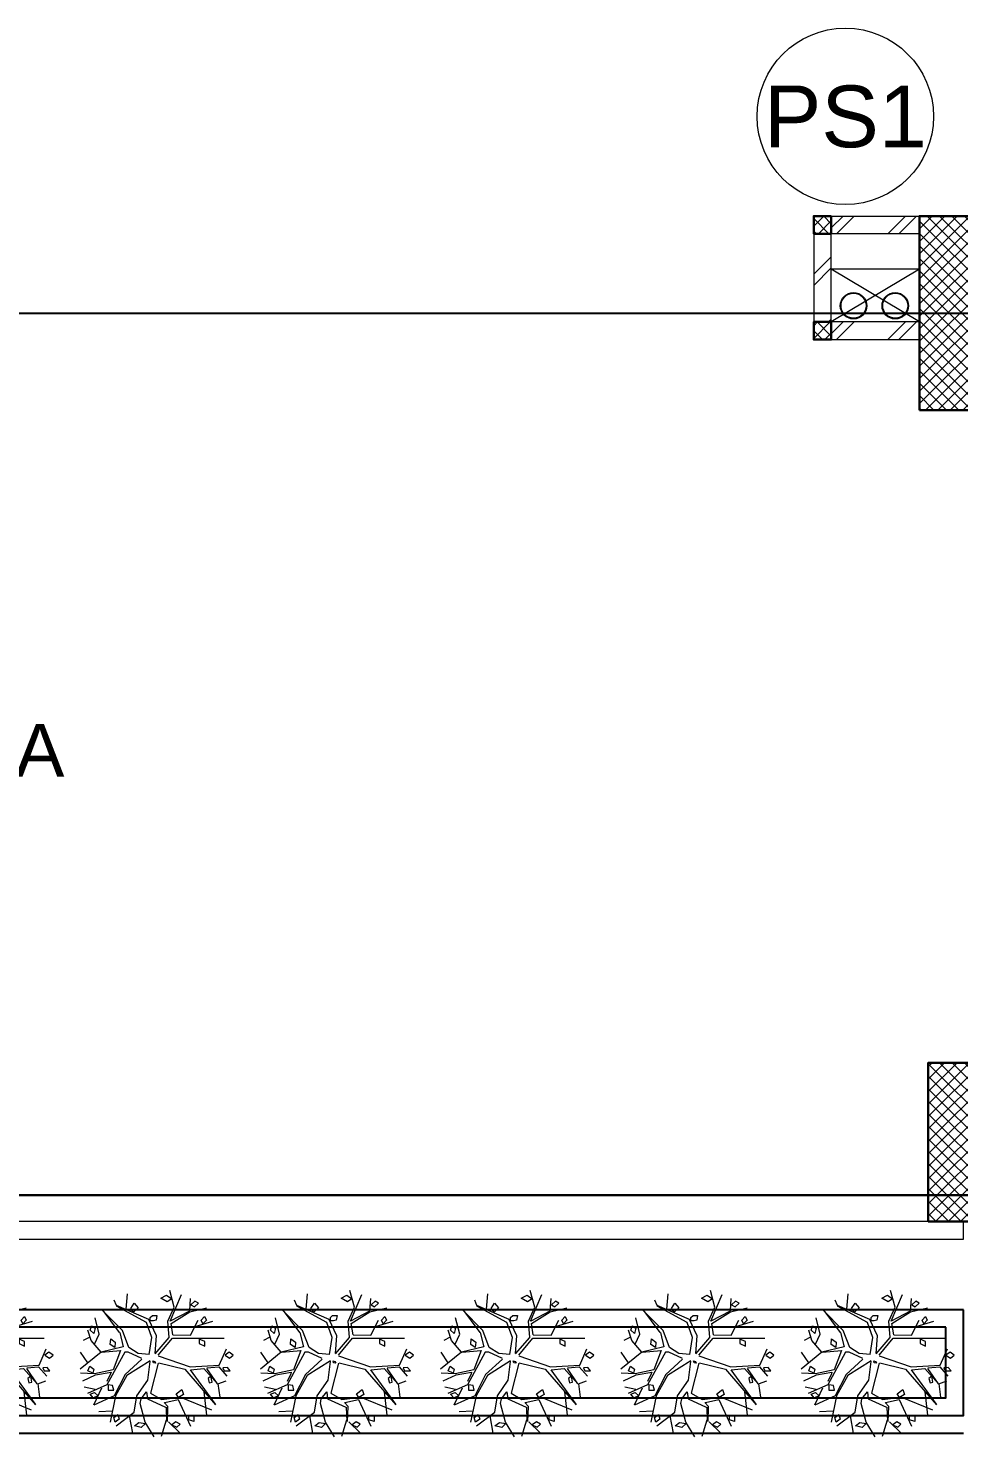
# Model space of a CAD drawing. Header units: millimetres. Extents: x -108 to 357, y -17 to 192.
# Drawn here: x 159.22 to 164.5, y -0.88 to 7.11 of the extents above; entities that cross this region are included whole.
import ezdxf
from ezdxf.enums import TextEntityAlignment as Align

# ---------------------------------------------------------------- set-up
doc = ezdxf.new("R2010")
doc.units = ezdxf.units.MM
for name, color, linetype, lineweight in [('ars', 11, 'Continuous', 0), ('ars @ 1', 11, 'Continuous', 0), ('KOL', 1, 'Continuous', 30), ('KOLOM', 4, 'Continuous', 9), ('lan', 7, 'Continuous', 15), ('NOT', 7, 'Continuous', 20), ('POHON', 62, 'Continuous', 5), ('tem', 5, 'Continuous', 20)]:
    doc.layers.add(name, color=color, linetype=linetype, lineweight=lineweight)
doc.layers.add('as', color=1, linetype='Continuous', plot=False)
doc.styles.add('ATTR', font='romans.shx', dxfattribs={"width": 0.8, "height": 0.56})
doc.styles.add('S', font='simplex', dxfattribs={"width": 0.75})
doc.styles.get("Standard").update_dxf_attribs({"font": 'arial.ttf'})
pattern_1 = [(45, (-19.08285, 2.91774), (-0.1767767, 0.1767767), []), (45, (-19.02035, 2.91774), (-0.1767767, 0.1767767), [])]
pattern_2 = [(45, (1559.5781, -400.98545), (-0.176776695, 0.176776695), []), (45, (1559.6406, -400.98545), (-0.176776695, 0.176776695), [])]
pattern_3 = [(45, (1559.5781, -401.58545), (-0.176776695, 0.176776695), []), (45, (1559.6406, -401.58545), (-0.176776695, 0.176776695), [])]

# ---------------------------------------------------------------- blocks, each defined once
blk = doc.blocks.new('k1')
at = {"layer": 'ars'}
h = blk.add_hatch(dxfattribs=at)
h.set_pattern_fill('_USER', color=256, scale=0.05, angle=45, double=1, pattern_type=0)
h.set_pattern_definition([(45, (0, -5), (-0.03535534, 0.03535534), []), (135, (0, -5), (-0.03535534, -0.03535534), [])])
h.paths.add_polyline_path([(-0.3, -0.55), (0.3, -0.55), (0.3, 0.55), (-0.3, 0.55)])
at = {"layer": 'KOL'}
blk.add_lwpolyline([(-0.3, -0.55), (0.3, -0.55), (0.3, 0.55), (-0.3, 0.55)], close=True, dxfattribs=at)
blk = doc.blocks.new('k3')
at = {"layer": 'ars'}
h = blk.add_hatch(dxfattribs=at)
h.set_pattern_fill('_USER', color=256, scale=0.05, angle=45, double=1, pattern_type=0)
h.set_pattern_definition([(45, (0, -5.05), (-0.03535534, 0.03535534), []), (135, (0, -5.05), (-0.03535534, -0.03535534), [])])
h.paths.add_polyline_path([(-0.25, -0.45), (0.25, -0.45), (0.25, 0.45), (-0.25, 0.45)])
at = {"layer": 'KOL'}
blk.add_lwpolyline([(-0.25, -0.45), (0.25, -0.45), (0.25, 0.45), (-0.25, 0.45)], close=True, dxfattribs=at)
blk = doc.blocks.new('bola-3')
at = {"layer": 'POHON'}
for p, q in [((-0.799, 1.609), (-0.703, 2.138)), ((-0.045, 2.245), (-0.318, 1.803)), ((0.177, 2.226), (0.328, 1.732)), ((-1.212, 1.009), (-1.377, 1.803)), ((-1.198, 1.908), (-0.648, 1.503)), ((-0.318, 1.803), (-0.469, 1.238)), ((0.315, 1.344), (0.328, 1.767)), ((0.356, 1.785), (0.37, 1.327)), ((0.387, 1.789), (0.731, 2.125)), ((0.686, 1.115), (1.057, 1.926)), ((-1.253, 1.009), (-1.872, 1.291)), ((-1.308, 1.468), (-1.721, 1.485)), ((-0.648, 1.503), (-0.566, 1.009)), ((-0.249, 1.097), (0.301, 1.344)), ((0.37, 1.327), (0.26, 1.203)), ((0.755, 1.044), (1.69, 1.432)), ((1.553, 1.591), (1.47, 0.886)), ((-1.473, 0.674), (-2.065, 0.939)), ((-1.872, 1.274), (-1.625, 0.762)), ((-0.923, 0.357), (-1.253, 1.009)), ((-0.868, 0.392), (-1.212, 1.009)), ((-0.566, 1.009), (-0.236, 0.533)), ((-0.469, 1.238), (-0.442, 1.097)), ((-0.442, 1.097), (-0.277, 0.886)), ((-0.277, 0.886), (-0.249, 1.097)), ((-0.153, 0.921), (0.177, 1.115)), ((0.081, 0.022), (-0.153, 0.921)), ((0.177, 1.115), (0.755, 1.044)), ((0.273, 1.203), (0.686, 1.115)), ((0.879, 0.198), (1.814, 1.274)), ((1.814, 1.256), (1.057, 0.216)), ((1.883, 0.639), (1.938, 1.044)), ((-2.202, 0.551), (-1.817, 0.374)), ((-1.831, 0.815), (-2.161, 0.745)), ((-0.937, -0.313), (-1.473, 0.674)), ((-1.363, 0.339), (-1.473, 0.568)), ((-0.236, 0.533), (-0.167, -0.031)), ((1.456, 0.18), (1.869, 0.639)), ((1.869, 0.639), (1.553, 0.18)), ((1.883, 0.639), (2.13, 0.551)), ((-1.652, -0.313), (-2.285, 0.198)), ((-1.845, 0.339), (-2.271, 0.322)), ((-2.051, 0.004), (-2.271, -0.313)), ((-1.281, 0.216), (-1.845, 0.339)), ((-1.817, 0.374), (-1.35, 0.286)), ((-1.35, 0.286), (-1.363, 0.339)), ((-1.061, -0.366), (-1.281, 0.216)), ((-0.414, -0.102), (-0.923, 0.357)), ((-0.167, -0.049), (-0.868, 0.392)), ((0.081, -0.207), (1.044, 0.128)), ((0.095, 0.004), (0.879, 0.198)), ((1.044, 0.128), (1.924, 0.075)), ((1.057, 0.216), (1.456, 0.18)), ((1.553, 0.163), (1.91, 0.128)), ((1.91, 0.128), (2.158, 0.41)), ((1.924, 0.075), (2.144, -0.419)), ((-1.652, -0.313), (-1.955, -0.666)), ((-0.978, -0.472), (-1.652, -0.313)), ((-1.639, -0.313), (-1.061, -0.366)), ((-0.827, -0.313), (-0.937, -0.313)), ((-0.414, -0.119), (-0.827, -0.313)), ((-0.524, -0.278), (-0.813, -0.454)), ((-0.194, -0.243), (-0.524, -0.278)), ((-0.194, -0.243), (-0.112, -0.754)), ((-0.015, -0.26), (0.411, -0.754)), ((-0.015, -0.278), (0.026, -0.807)), ((0.081, -0.225), (0.507, -0.736)), ((-1.996, -0.772), (-2.189, -0.666)), ((-1.955, -0.666), (-2.051, -0.983)), ((-1.845, -0.56), (-1.707, -0.86)), ((-1.088, -0.913), (-0.978, -0.472)), ((-0.813, -0.454), (-1.006, -0.966)), ((-0.112, -0.754), (-0.277, -1.213)), ((0.026, -0.807), (-0.208, -1.301)), ((0.411, -0.754), (0.37, -1.248)), ((0.521, -0.842), (0.466, -1.177)), ((0.507, -0.736), (2.075, -0.736)), ((0.521, -0.842), (1.057, -0.825)), ((1.057, -0.825), (1.291, -1.283)), ((-1.707, -0.86), (-1.831, -1.354)), ((-1.625, -1.618), (-1.102, -0.913)), ((-1.006, -0.966), (-1.625, -1.6)), ((-0.277, -1.213), (-1.185, -1.706)), ((0.37, -1.248), (0.562, -1.671)), ((0.438, -1.248), (0.782, -2.059)), ((0.452, -1.265), (1.03, -1.565)), ((0.466, -1.177), (1.03, -1.53)), ((1.195, -1.089), (1.731, -1.248)), ((-0.208, -1.301), (-1.185, -1.724)), ((-0.896, -1.618), (-0.854, -2.077)), ((0.562, -1.671), (0.425, -2.182)), ((1.03, -1.53), (1.539, -1.653)), ((1.03, -1.565), (1.057, -1.936)), ((-1.185, -1.724), (-1.253, -1.883))]:
    blk.add_line(p, q, dxfattribs=at)
for points in [[(-1.226, 1.803), (-1.267, 1.662), (-1.143, 1.573), (-1.102, 1.715)], [(-0.435, 1.966), (-0.641, 1.913), (-0.504, 1.807), (-0.311, 1.842)], [(0.49, 1.882), (0.641, 1.953), (0.738, 1.864), (0.614, 1.794)], [(1.155, 1.778), (1.001, 1.734), (1.001, 1.602), (1.155, 1.624)], [(-1.735, 1.009), (-1.886, 1.062), (-1.982, 0.956), (-1.845, 0.903)], [(0.691, 1.051), (0.622, 0.941), (0.794, 0.809), (0.846, 0.963)], [(-1.441, 0.676), (-1.441, 0.831), (-1.269, 0.831), (-1.303, 0.698)], [(1.671, 0.412), (1.585, 0.478), (1.62, 0.61), (1.706, 0.588)], [(-1.9, 0.322), (-2.051, 0.251), (-1.996, 0.11), (-1.872, 0.198)], [(-0.002, 0.022), (-0.07, 0.004), (-0.084, -0.049), (-0.029, -0.031)], [(2.034, 0.163), (2.075, 0.251), (2.254, 0.251), (2.171, 0.145)], [(2.099, -0.225), (2.237, -0.137), (2.347, -0.225), (2.223, -0.313)], [(-1.236, -0.454), (-1.374, -0.543), (-1.36, -0.719), (-1.222, -0.613)], [(1.319, -0.706), (1.319, -0.582), (1.484, -0.494), (1.484, -0.635)], [(-1.872, -0.878), (-1.982, -0.983), (-1.941, -1.107), (-1.831, -1.036)], [(-0.167, -1.261), (-0.167, -1.367), (-0.098, -1.42), (0.04, -1.42), (0.012, -1.279), (-0.07, -1.261)], [(1.43, -1.175), (1.379, -1.285), (1.482, -1.396), (1.534, -1.285)], [(-0.667, -1.528), (-0.753, -1.638), (-0.65, -1.792), (-0.53, -1.66)], [(1.069, -1.748), (1.173, -1.682), (1.293, -1.792), (1.19, -1.858)], [(0.485, -1.924), (0.347, -1.836), (0.158, -1.947), (0.33, -2.035)]]:
    blk.add_lwpolyline(points, close=True, dxfattribs=at)
at = {"layer": 'POHON', "style": 'ATTR', "width": 0.8, "flags": 9}
blk.add_attdef('ESTCODE', (-0.07, 0.004), '', height=0.00000926, dxfattribs=at)
blk = doc.blocks.new('K 10.10')
at = {"layer": 'ars'}
h = blk.add_hatch(dxfattribs=at)
h.set_pattern_fill('_USER', color=256, scale=0.05, angle=45, double=1, pattern_type=0)
h.set_pattern_definition([(45, (0, 0), (-0.035355339, 0.035355339), []), (135, (0, 0), (-0.035355339, -0.035355339), [])])
h.paths.add_polyline_path([(1560.5383, 1380.4069), (1560.6383, 1380.4069), (1560.6383, 1380.5069), (1560.5383, 1380.5069)])
at = {"layer": 'KOL'}
blk.add_lwpolyline([(1560.5383, 1380.4069), (1560.6383, 1380.4069), (1560.6383, 1380.5069), (1560.5383, 1380.5069)], close=True, dxfattribs=at)
blk = doc.blocks.new('A-2')
at = {"layer": 'ars'}
h = blk.add_hatch(dxfattribs=at)
h.set_pattern_fill('TEMBOK', color=256, scale=0.25)
h.set_pattern_definition(pattern_1)
h.paths.add_polyline_path([(5.7672, 6.5677), (5.6672, 6.5677), (5.6672, 6.0677), (5.7672, 6.0677)])
h = blk.add_hatch(dxfattribs=at)
h.set_pattern_fill('TEMBOK', color=256, scale=0.25)
h.set_pattern_definition(pattern_1)
h.paths.add_polyline_path([(5.7672, 6.5677), (5.6672, 6.5677), (5.6672, 6.0677), (5.7672, 6.0677)])
at = {"layer": 'ars @ 1'}
h = blk.add_hatch(dxfattribs=at)
h.set_pattern_fill('TEMBOK', color=256, scale=0.25)
h.set_pattern_definition(pattern_2)
h.paths.add_polyline_path([(5.7672, 6.6677), (5.7672, 6.5677), (6.2672, 6.5677), (6.2672, 6.6677)])
h = blk.add_hatch(dxfattribs=at)
h.set_pattern_fill('TEMBOK', color=256, scale=0.25)
h.set_pattern_definition(pattern_2)
h.paths.add_polyline_path([(5.7672, 6.6677), (5.7672, 6.5677), (6.2672, 6.5677), (6.2672, 6.6677)])
h = blk.add_hatch(dxfattribs=at)
h.set_pattern_fill('TEMBOK', color=256, scale=0.25)
h.set_pattern_definition(pattern_3)
h.paths.add_polyline_path([(5.7672, 6.0677), (5.7672, 5.9677), (6.2672, 5.9677), (6.2672, 6.0677)])
h = blk.add_hatch(dxfattribs=at)
h.set_pattern_fill('TEMBOK', color=256, scale=0.25)
h.set_pattern_definition(pattern_3)
h.paths.add_polyline_path([(5.7672, 6.0677), (5.7672, 5.9677), (6.2672, 5.9677), (6.2672, 6.0677)])
blk.add_line((-5.7828, -0.2323), (6.5172, -0.2323))
for points in [[(6.5172, 0.4677), (-5.7828, 0.4677), (-5.7828, -0.1323), (6.5172, -0.1323)], [(6.4172, 0.3677), (-5.6828, 0.3677), (-5.6828, -0.0323), (6.4172, -0.0323)]]:
    blk.add_lwpolyline(points, close=True)
at = {"layer": 'ars'}
for centre, radius in [((5.8931, 6.1599), 0.075), ((5.8931, 6.1599), 0.071), ((6.1297, 6.1599), 0.075), ((6.1297, 6.1599), 0.071)]:
    blk.add_circle(centre, radius, dxfattribs=at)
at = {"layer": 'as'}
for p, q in [((-36.8328, 6.1177), (37.5672, 6.1177)), ((-36.8328, 1.1177), (37.5672, 1.1177)), ((37.5672, 1.1177), (-36.8328, 1.1177))]:
    blk.add_line(p, q, dxfattribs=at)
at = {"layer": 'lan'}
for p, q in [((6.2672, 6.3677), (5.7668, 6.0682)), ((6.2672, 6.0677), (5.7671, 6.3677)), ((6.2672, 6.3677), (5.7671, 6.3677))]:
    blk.add_line(p, q, dxfattribs=at)
blk.add_lwpolyline([(6.5172, 0.9677), (0.3672, 0.9677), (0.3672, 0.8677), (6.5172, 0.8677)], close=True, dxfattribs=at)
at = {"layer": 'tem'}
for points in [[(5.7672, 6.6677), (6.2672, 6.6677), (6.2672, 6.5677), (5.7672, 6.5677)], [(5.7672, 6.5677), (5.6672, 6.5677), (5.6672, 6.0677), (5.7672, 6.0677)], [(5.7672, 5.9677), (6.2672, 5.9677), (6.2672, 6.0677), (5.7672, 6.0677)]]:
    blk.add_lwpolyline(points, close=True, dxfattribs=at)
at = {"layer": 'KOL'}
blk.add_blockref('k1', (6.5672, 6.1177), dxfattribs=at)
at = {"layer": 'KOL', "rotation": 180}
blk.add_blockref('k3', (6.5672, 1.4177), dxfattribs=at)
at = {"layer": 'KOLOM', "extrusion": (0, 0, -1), "zscale": -1, "rotation": 270}
for p in [(-1386.174, 1567.2061), (-1386.174, 1566.6061)]:
    blk.add_blockref('K 10.10', p, dxfattribs=at)
at = {"layer": 'POHON', "linetype": 'ByBlock', "lineweight": -3, "xscale": -0.1875, "yscale": 0.1875, "zscale": 0.1875, "rotation": 180}
for p in [(0.9125, 0.1677), (1.9347, 0.1677), (2.957, 0.1677), (3.9792, 0.1677), (5.0014, 0.1677), (6.0237, 0.1677)]:
    blk.add_blockref('bola-3', p, dxfattribs=at)
blk = doc.blocks.new('NAV')
blk.add_circle((0, -0.4), 0.4)
at = {"style": 'S', "width": 0.75, "flags": 4}
blk.add_attdef('AV', text='', height=0.3, dxfattribs=at).set_placement((0, -0.4), align=Align.MIDDLE)

msp = doc.modelspace()

# ---------------------------------------------------------------- block references
msp.add_blockref('A-2', (158.00671, -0.62199))
at = {"layer": 'NOT'}
ref = msp.add_blockref('NAV', (163.85326, 7.11147), dxfattribs=dict(at, xscale=1.250000000000002, yscale=1.25, zscale=1.25, rotation=359.998861929453))
ref.add_attrib('AV', 'PS1', dxfattribs={"layer": '0', "height": 0.35, "rotation": 359.998862, "flags": 4}).set_placement((163.85325, 6.61147), align=Align.MIDDLE)

# ---------------------------------------------------------------- texts
at = {"layer": 'NOT', "insert": (156.78485, 2.86288), "char_height": 0.3, "attachment_point": 7}
msp.add_mtext_dynamic_manual_height_columns('\\pi0.054533;R. BERSAMA', width=2.6617262, gutter_width=1, heights=[0], dxfattribs=at)

doc.saveas('drawing.dxf')
